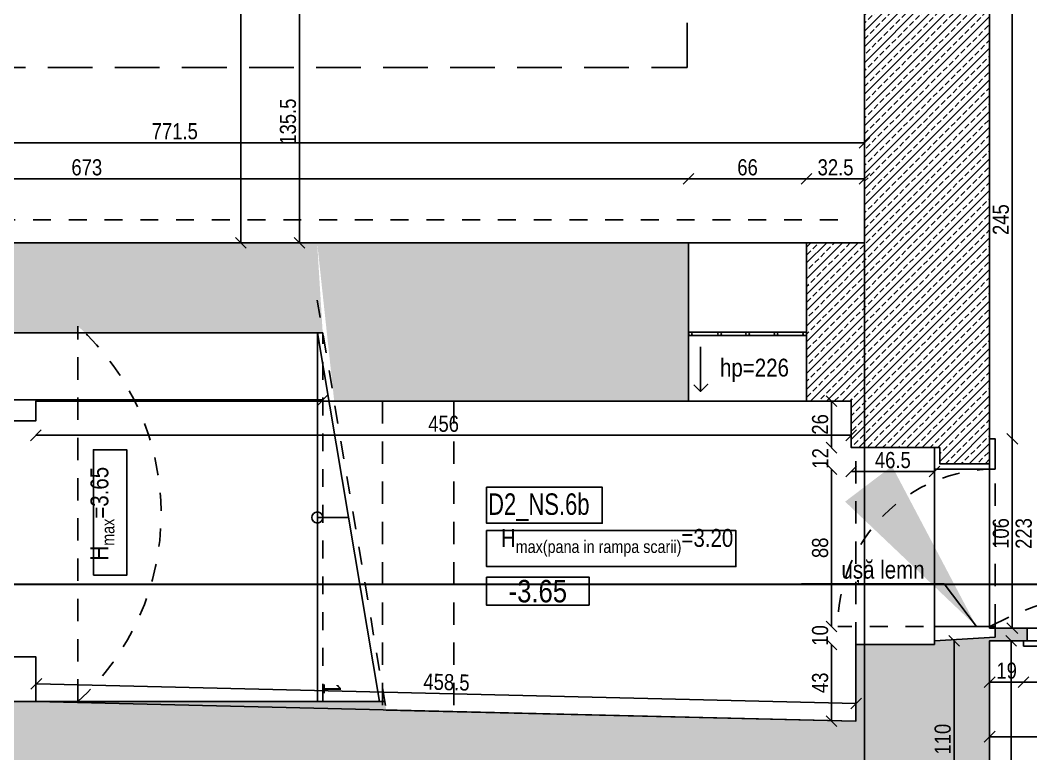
# Model space of a CAD drawing. Header units: metres. Extents: x 493 to 630, y -132 to -15.
# Drawn here: x 555.41 to 561.07, y -61.21 to -57.11 of the extents above; entities that cross this region are included whole.
import ezdxf
from ezdxf import colors
from ezdxf.entities.mleader import LeaderData, LeaderLine
from ezdxf.enums import TextEntityAlignment as Align
from ezdxf.math import Vec2, Vec3

# ---------------------------------------------------------------- set-up
doc = ezdxf.new("R2010")
doc.units = ezdxf.units.M
doc.header["$MEASUREMENT"] = 0
doc.header["$PDMODE"] = 3
doc.linetypes.add('HIDDEN', pattern=[0.375, 0.25, -0.125])
doc.linetypes.add('HIDDEN2', pattern=[0.1875, 0.125, -0.0625])
for name, color, linetype in [('a_caramida', 2, 'Continuous'), ('a_cote_50', 9, 'Continuous'), ('a_cote_nivel', 9, 'Continuous'), ('a_grinzi', 253, 'HIDDEN'), ('a_indicatii', 7, 'Continuous'), ('a_indicatii_text', 7, 'Continuous'), ('a_metal', 42, 'Continuous'), ('a_pereti_hasuri', 253, 'Continuous'), ('a_punctat', 40, 'HIDDEN2'), ('a_scari', 3, 'Continuous'), ('a_scari_punctat', 40, 'HIDDEN2'), ('a_tamplarie_usi', 6, 'Continuous'), ('a_termoizolatie', 8, 'Continuous'), ('a_text', 7, 'Continuous'), ('a_vederi', 74, 'Continuous')]:
    doc.layers.add(name, color=color, linetype=linetype)
doc.layers.add('a_suprafete', color=7, linetype='Continuous', plot=False)
doc.styles.add('ROMANS', font='ROMANS.shx', dxfattribs={"width": 0.75})
doc.styles.get("Standard").update_dxf_attribs({"font": 'ARIALN.TTF'})
doc.styles.add('Swiss Condensed Light', font='swisscl.ttf')
doc.dimstyles.new('50 cote', dxfattribs={"dimtxt": 0.09, "dimasz": 0.06, "dimexe": 0, "dimexo": 0, "dimgap": 0.018, "dimtad": 1, "dimdec": 1, "dimlfac": 100, "dimrnd": 0.5, "dimdsep": 46, "dimtxsty": 'Standard', "dimblk": 'OBLIQUE', "dimcen": 0.00045, "dimclrd": 256, "dimclrt": 4, "dimadec": 1, "dimazin": 0, "dimtfac": 1, "dimtdec": 1, "dimtix": 1, "dimtofl": 0, "dimtmove": 0, "dimatfit": 3, "dimldrblk": 'OBLIQUE', "dimfxl": 0, "dimtolj": 1, "dimtzin": 0, "dimarcsym": 0})
pattern_1 = [(45, (-4876.954644, 8292.469365), (-0.04419417382, 0.04419417382), []), (45, (-4876.91045, 8292.469365), (-0.04419417382, 0.04419417382), [0.03125, -0.015625])]

# ---------------------------------------------------------------- blocks, each defined once
blk = doc.blocks.new('_Oblique')
at = {"color": 0, "linetype": 'ByBlock', "lineweight": -2}
blk.add_line((-0.5, -0.5), (0.5, 0.5), dxfattribs=at)
blk = doc.blocks.new('*D413')
at = {"layer": 'a_cote_50', "lineweight": -2, "ltscale": 0.3}
blk.add_line((560.8351, -61.1123), (562.8851, -61.1123), dxfattribs=at)
at = {"layer": 'Defpoints', "color": 0, "ltscale": 0.3}
for p in [(560.8351, -60.5761), (562.8851, -60.5761), (562.8851, -61.1123)]:
    blk.add_point(p, dxfattribs=at)
at = {"layer": 'a_cote_50', "lineweight": -2, "ltscale": 0.3, "xscale": 0.06, "yscale": 0.06, "zscale": 0.06, "rotation": 180}
blk.add_blockref('_Oblique', (560.8351, -61.1123), dxfattribs=at)
at = {"layer": 'a_cote_50', "lineweight": -2, "ltscale": 0.3, "xscale": 0.06, "yscale": 0.06, "zscale": 0.06}
blk.add_blockref('_Oblique', (562.8851, -61.1123), dxfattribs=at)
at = {"layer": 'a_cote_50', "color": 4, "ltscale": 0.3, "insert": (561.8601, -61.0483), "char_height": 0.09, "attachment_point": 5}
blk.add_mtext('\\A1;205', dxfattribs=at)
blk = doc.blocks.new('*D414')
at = {"layer": 'a_cote_50', "lineweight": -2, "ltscale": 0.3}
blk.add_line((560.8351, -60.8074), (561.0251, -60.8074), dxfattribs=at)
at = {"layer": 'Defpoints', "color": 0, "ltscale": 0.3}
for p in [(560.8351, -60.5761), (561.0251, -60.5761), (561.0251, -60.8074)]:
    blk.add_point(p, dxfattribs=at)
at = {"layer": 'a_cote_50', "lineweight": -2, "ltscale": 0.3, "xscale": 0.06, "yscale": 0.06, "zscale": 0.06, "rotation": 180}
blk.add_blockref('_Oblique', (560.8351, -60.8074), dxfattribs=at)
at = {"layer": 'a_cote_50', "lineweight": -2, "ltscale": 0.3, "xscale": 0.06, "yscale": 0.06, "zscale": 0.06}
blk.add_blockref('_Oblique', (561.0251, -60.8074), dxfattribs=at)
at = {"layer": 'a_cote_50', "color": 4, "ltscale": 0.3, "insert": (560.9301, -60.7434), "char_height": 0.09, "attachment_point": 5}
blk.add_mtext('\\A1;19', dxfattribs=at)
blk = doc.blocks.new('*D415')
at = {"layer": 'a_cote_50', "lineweight": -2, "ltscale": 0.3}
blk.add_line((561.0251, -60.8074), (562.6751, -60.8074), dxfattribs=at)
at = {"layer": 'Defpoints', "color": 0, "ltscale": 0.3}
for p in [(561.0251, -60.5761), (562.6751, -60.6061), (562.6751, -60.8074)]:
    blk.add_point(p, dxfattribs=at)
at = {"layer": 'a_cote_50', "lineweight": -2, "ltscale": 0.3, "xscale": 0.06, "yscale": 0.06, "zscale": 0.06, "rotation": 180}
blk.add_blockref('_Oblique', (561.0251, -60.8074), dxfattribs=at)
at = {"layer": 'a_cote_50', "lineweight": -2, "ltscale": 0.3, "xscale": 0.06, "yscale": 0.06, "zscale": 0.06}
blk.add_blockref('_Oblique', (562.6751, -60.8074), dxfattribs=at)
at = {"layer": 'a_cote_50', "color": 4, "ltscale": 0.3, "char_height": 0.09, "attachment_point": 5}
for s, insert in [('\\A1;165', (561.8501, -60.7434)), ('\\A1;271', (561.8501, -60.8706))]:
    blk.add_mtext(s, dxfattribs=dict(at, insert=insert))
blk = doc.blocks.new('*D425')
at = {"layer": 'a_cote_50', "lineweight": -2, "ltscale": 0.3}
blk.add_line((560.6366, -61.6761), (560.6366, -60.5761), dxfattribs=at)
at = {"layer": 'Defpoints', "color": 0, "ltscale": 0.3}
for p in [(560.5798, -60.5761), (560.6366, -60.5761), (560.5798, -61.6761)]:
    blk.add_point(p, dxfattribs=at)
at = {"layer": 'a_cote_50', "lineweight": -2, "ltscale": 0.3, "xscale": 0.06, "yscale": 0.06, "zscale": 0.06}
for p, rotation in [((560.6366, -60.5761), 90), ((560.6366, -61.6761), 270)]:
    blk.add_blockref('_Oblique', p, dxfattribs=dict(at, rotation=rotation))
at = {"layer": 'a_cote_50', "color": 4, "ltscale": 0.3, "insert": (560.5726, -61.1261), "char_height": 0.09, "attachment_point": 5, "rotation": 90}
blk.add_mtext('\\A1;110', dxfattribs=at)
blk = doc.blocks.new('*D437')
at = {"layer": 'a_cote_50', "lineweight": -2, "ltscale": 0.3}
blk.add_line((560.9551, -63.3461), (560.9551, -60.5761), dxfattribs=at)
at = {"layer": 'Defpoints', "color": 0, "ltscale": 0.3}
for p in [(560.6838, -60.5761), (560.9551, -60.5761), (560.7751, -63.3461)]:
    blk.add_point(p, dxfattribs=at)
at = {"layer": 'a_cote_50', "lineweight": -2, "ltscale": 0.3, "xscale": 0.06, "yscale": 0.06, "zscale": 0.06}
for p, rotation in [((560.9551, -60.5761), 90), ((560.9551, -63.3461), 270)]:
    blk.add_blockref('_Oblique', p, dxfattribs=dict(at, rotation=rotation))
at = {"layer": 'a_cote_50', "color": 4, "ltscale": 0.3, "insert": (560.8919, -61.9611), "char_height": 0.09, "attachment_point": 5, "rotation": 90}
blk.add_mtext('\\A1;277', dxfattribs=at)
blk = doc.blocks.new('*D464')
at = {"layer": 'a_termoizolatie', "lineweight": -2, "ltscale": 0.3}
blk.add_line((560.9619, -56.9961), (560.9619, -59.4461), dxfattribs=at)
at = {"layer": 'Defpoints', "color": 0, "ltscale": 0.3}
for p in [(560.8351, -56.9961), (560.8351, -59.4461), (560.9619, -59.4461)]:
    blk.add_point(p, dxfattribs=at)
at = {"layer": 'a_termoizolatie', "lineweight": -2, "ltscale": 0.3, "xscale": 0.06, "yscale": 0.06, "zscale": 0.06}
for p, rotation in [((560.9619, -56.9961), 90), ((560.9619, -59.4461), 270)]:
    blk.add_blockref('_Oblique', p, dxfattribs=dict(at, rotation=rotation))
at = {"layer": 'a_termoizolatie', "color": 4, "ltscale": 0.3, "insert": (560.8979, -58.2211), "char_height": 0.09, "attachment_point": 5, "rotation": 90}
blk.add_mtext('\\A1;245', dxfattribs=at)
blk = doc.blocks.new('*D465')
at = {"layer": 'a_termoizolatie', "lineweight": -2, "ltscale": 0.3}
blk.add_line((560.9619, -59.4461), (560.9619, -60.5061), dxfattribs=at)
at = {"layer": 'Defpoints', "color": 0, "ltscale": 0.3}
for p in [(560.8351, -59.4461), (560.8651, -60.5061), (560.9619, -60.5061)]:
    blk.add_point(p, dxfattribs=at)
at = {"layer": 'a_termoizolatie', "lineweight": -2, "ltscale": 0.3, "xscale": 0.06, "yscale": 0.06, "zscale": 0.06}
for p, rotation in [((560.9619, -59.4461), 90), ((560.9619, -60.5061), 270)]:
    blk.add_blockref('_Oblique', p, dxfattribs=dict(at, rotation=rotation))
at = {"layer": 'a_termoizolatie', "color": 4, "ltscale": 0.3, "char_height": 0.09, "width": 0.156057, "attachment_point": 5, "rotation": 90}
for s, insert in [('\\A1;106', (560.8979, -59.9761)), ('\\A1;223', (561.0259, -59.9761))]:
    blk.add_mtext(s, dxfattribs=dict(at, insert=insert))
blk = doc.blocks.new('COTE_NIVEL_DRAFT')
at = {"layer": 'a_cote_nivel'}
blk.add_lwpolyline([(-27.5, -2.5), (27.5, -2.5), (27.5, -17.5), (-27.5, -17.5)], close=True, dxfattribs=at)
blk = doc.blocks.new('cota nivel')
at = {"layer": 'a_cote_nivel', "xscale": 1.272727272727934, "yscale": 1.272727272727934, "zscale": 1.272727272727934}
blk.add_blockref('COTE_NIVEL_DRAFT', (0, 12.73), dxfattribs=at)
at = {"layer": 'a_cote_nivel', "style": 'ROMANS', "width": 0.6}
blk.add_attdef('COTA', text='', height=15.27, dxfattribs=at).set_placement((0, 0), align=Align.MIDDLE_CENTER)
blk = doc.blocks.new('*D468')
at = {"layer": 'a_cote_50', "lineweight": -2, "ltscale": 0.3}
blk.add_line((559.9511, -61.0261), (559.9511, -60.5961), dxfattribs=at)
at = {"layer": 'Defpoints', "color": 0, "ltscale": 0.3}
for p in [(559.9511, -60.5961), (560.0861, -60.5961), (560.0861, -61.0261)]:
    blk.add_point(p, dxfattribs=at)
at = {"layer": 'a_cote_50', "lineweight": -2, "ltscale": 0.3, "xscale": 0.06, "yscale": 0.06, "zscale": 0.06}
for p, rotation in [((559.9511, -60.5961), 90), ((559.9511, -61.0261), 270)]:
    blk.add_blockref('_Oblique', p, dxfattribs=dict(at, rotation=rotation))
at = {"layer": 'a_cote_50', "color": 4, "ltscale": 0.3, "insert": (559.8872, -60.8111), "char_height": 0.09, "attachment_point": 5, "rotation": 90}
blk.add_mtext('\\A1;43', dxfattribs=at)
blk = doc.blocks.new('*D469')
at = {"layer": 'Defpoints', "color": 0, "ltscale": 0.3}
for p in [(559.9511, -60.4961), (560.5261, -60.4961), (560.0861, -60.5961)]:
    blk.add_point(p, dxfattribs=at)
at = {"layer": 'a_cote_50', "color": 4, "ltscale": 0.3, "insert": (559.8872, -60.5461), "char_height": 0.09, "attachment_point": 5, "rotation": 90}
blk.add_mtext('\\A1;10', dxfattribs=at)
blk = doc.blocks.new('*D470')
at = {"layer": 'a_cote_50', "lineweight": -2, "ltscale": 0.3}
blk.add_line((559.9511, -60.4961), (559.9511, -59.6161), dxfattribs=at)
at = {"layer": 'Defpoints', "color": 0, "ltscale": 0.3}
for p in [(559.9511, -59.6161), (560.5261, -59.6161), (560.5261, -60.4961)]:
    blk.add_point(p, dxfattribs=at)
at = {"layer": 'a_cote_50', "lineweight": -2, "ltscale": 0.3, "xscale": 0.06, "yscale": 0.06, "zscale": 0.06}
for p, rotation in [((559.9511, -59.6161), 90), ((559.9511, -60.4961), 270)]:
    blk.add_blockref('_Oblique', p, dxfattribs=dict(at, rotation=rotation))
at = {"layer": 'a_cote_50', "color": 4, "ltscale": 0.3, "insert": (559.8872, -60.0561), "char_height": 0.09, "attachment_point": 5, "rotation": 90}
blk.add_mtext('\\A1;88', dxfattribs=at)
blk = doc.blocks.new('*D471')
at = {"layer": 'Defpoints', "color": 0, "ltscale": 0.3}
for p in [(559.9511, -59.4961), (560.5261, -59.4961), (560.5261, -59.6161)]:
    blk.add_point(p, dxfattribs=at)
at = {"layer": 'a_cote_50', "color": 4, "ltscale": 0.3, "insert": (559.888, -59.5561), "char_height": 0.09, "attachment_point": 5, "rotation": 90}
blk.add_mtext('\\A1;12', dxfattribs=at)
blk = doc.blocks.new('*D472')
at = {"layer": 'a_cote_50', "lineweight": -2, "ltscale": 0.3}
blk.add_line((559.9511, -59.4961), (559.9511, -59.2361), dxfattribs=at)
at = {"layer": 'Defpoints', "color": 0, "ltscale": 0.3}
for p in [(559.9511, -59.2361), (560.0611, -59.2361), (560.5261, -59.4961)]:
    blk.add_point(p, dxfattribs=at)
at = {"layer": 'a_cote_50', "lineweight": -2, "ltscale": 0.3, "xscale": 0.06, "yscale": 0.06, "zscale": 0.06}
for p, rotation in [((559.9511, -59.2361), 90), ((559.9511, -59.4961), 270)]:
    blk.add_blockref('_Oblique', p, dxfattribs=dict(at, rotation=rotation))
at = {"layer": 'a_cote_50', "color": 4, "ltscale": 0.3, "insert": (559.8872, -59.3661), "char_height": 0.09, "attachment_point": 5, "rotation": 90}
blk.add_mtext('\\A1;26', dxfattribs=at)
blk = doc.blocks.new('*D473')
at = {"layer": 'a_cote_50', "lineweight": -2, "ltscale": 0.3}
blk.add_line((560.0611, -59.4271), (555.5011, -59.4271), dxfattribs=at)
at = {"layer": 'Defpoints', "color": 0, "ltscale": 0.3}
for p in [(555.5011, -59.2361), (560.0611, -59.2361), (555.5011, -59.4271)]:
    blk.add_point(p, dxfattribs=at)
at = {"layer": 'a_cote_50', "lineweight": -2, "ltscale": 0.3, "xscale": 0.06, "yscale": 0.06, "zscale": 0.06, "rotation": 180}
blk.add_blockref('_Oblique', (555.5011, -59.4271), dxfattribs=at)
at = {"layer": 'a_cote_50', "lineweight": -2, "ltscale": 0.3, "xscale": 0.06, "yscale": 0.06, "zscale": 0.06}
blk.add_blockref('_Oblique', (560.0611, -59.4271), dxfattribs=at)
at = {"layer": 'a_cote_50', "color": 4, "ltscale": 0.3, "insert": (557.7811, -59.3632), "char_height": 0.09, "attachment_point": 5}
blk.add_mtext('\\A1;456', dxfattribs=at)
blk = doc.blocks.new('*D474')
at = {"layer": 'a_cote_50', "lineweight": -2, "ltscale": 0.3}
blk.add_line((560.0611, -59.63), (560.5261, -59.63), dxfattribs=at)
at = {"layer": 'Defpoints', "color": 0, "ltscale": 0.3}
for p in [(560.0611, -59.63), (560.5261, -59.63), (560.5261, -59.63)]:
    blk.add_point(p, dxfattribs=at)
at = {"layer": 'a_cote_50', "lineweight": -2, "ltscale": 0.3, "xscale": 0.06, "yscale": 0.06, "zscale": 0.06, "rotation": 180}
blk.add_blockref('_Oblique', (560.0611, -59.63), dxfattribs=at)
at = {"layer": 'a_cote_50', "lineweight": -2, "ltscale": 0.3, "xscale": 0.06, "yscale": 0.06, "zscale": 0.06}
blk.add_blockref('_Oblique', (560.5261, -59.63), dxfattribs=at)
at = {"layer": 'a_cote_50', "color": 4, "ltscale": 0.3, "insert": (560.2936, -59.5661), "char_height": 0.09, "attachment_point": 5}
blk.add_mtext('\\A1;46.5', dxfattribs=at)
blk = doc.blocks.new('*D475')
at = {"layer": 'a_cote_50', "lineweight": -2, "ltscale": 0.3}
blk.add_line((555.5035, -60.8166), (560.0885, -60.9266), dxfattribs=at)
at = {"layer": 'Defpoints', "color": 0, "ltscale": 0.3}
for p in [(555.5011, -60.9161), (560.0885, -60.9266), (560.0861, -61.0261)]:
    blk.add_point(p, dxfattribs=at)
at = {"layer": 'a_cote_50', "lineweight": -2, "ltscale": 0.3, "xscale": 0.06, "yscale": 0.06, "zscale": 0.06}
for p, rotation in [((555.5035, -60.8166), 178.6256647859142), ((560.0885, -60.9266), 358.6256647859142)]:
    blk.add_blockref('_Oblique', p, dxfattribs=dict(at, rotation=rotation))
at = {"layer": 'a_cote_50', "color": 4, "ltscale": 0.3, "insert": (557.7975, -60.8076), "char_height": 0.09, "attachment_point": 5, "rotation": 358.6257}
blk.add_mtext('\\A1;458.5', dxfattribs=at)
blk = doc.blocks.new('*D788')
at = {"layer": 'a_cote_50', "lineweight": -2, "ltscale": 0.3}
blk.add_line((557.1051, -59.2296), (552.9251, -59.2296), dxfattribs=at)
at = {"layer": 'Defpoints', "color": 0, "ltscale": 0.3}
for p in [(552.9251, -58.855), (557.1051, -58.855), (552.9251, -59.2296)]:
    blk.add_point(p, dxfattribs=at)
at = {"layer": 'a_cote_50', "lineweight": -2, "ltscale": 0.3, "xscale": 0.06, "yscale": 0.06, "zscale": 0.06, "rotation": 180}
blk.add_blockref('_Oblique', (552.9251, -59.2296), dxfattribs=at)
at = {"layer": 'a_cote_50', "lineweight": -2, "ltscale": 0.3, "xscale": 0.06, "yscale": 0.06, "zscale": 0.06}
blk.add_blockref('_Oblique', (557.1051, -59.2296), dxfattribs=at)
at = {"layer": 'a_cote_50', "color": 4, "ltscale": 0.3, "insert": (555.0151, -59.1657), "char_height": 0.09, "attachment_point": 5}
blk.add_mtext('\\A1;418', dxfattribs=at)
blk = doc.blocks.new('*D1203')
at = {"layer": 'a_cote_50', "lineweight": -2, "ltscale": 0.3}
blk.add_line((2.084, -32.2729), (2.744, -32.2729), dxfattribs=at)
at = {"layer": 'Defpoints', "color": 0, "ltscale": 0.3}
for p in [(2.744, -32.2729), (2.084, -32.6304), (2.744, -32.6304)]:
    blk.add_point(p, dxfattribs=at)
at = {"layer": 'a_cote_50', "lineweight": -2, "ltscale": 0.3, "xscale": 0.06, "yscale": 0.06, "zscale": 0.06, "rotation": 180}
blk.add_blockref('_Oblique', (2.084, -32.2729), dxfattribs=at)
at = {"layer": 'a_cote_50', "lineweight": -2, "ltscale": 0.3, "xscale": 0.06, "yscale": 0.06, "zscale": 0.06}
blk.add_blockref('_Oblique', (2.744, -32.2729), dxfattribs=at)
at = {"layer": 'a_cote_50', "color": 4, "ltscale": 0.3, "insert": (2.414, -32.209), "char_height": 0.09, "attachment_point": 5}
blk.add_mtext('\\A1;66', dxfattribs=at)
blk = doc.blocks.new('*D1204')
at = {"layer": 'a_cote_50', "lineweight": -2, "ltscale": 0.3}
blk.add_line((2.744, -32.2729), (3.068, -32.2729), dxfattribs=at)
at = {"layer": 'Defpoints', "color": 0, "ltscale": 0.3}
for p in [(3.068, -32.2729), (2.744, -32.6304), (3.068, -32.6304)]:
    blk.add_point(p, dxfattribs=at)
at = {"layer": 'a_cote_50', "lineweight": -2, "ltscale": 0.3, "xscale": 0.06, "yscale": 0.06, "zscale": 0.06, "rotation": 180}
blk.add_blockref('_Oblique', (2.744, -32.2729), dxfattribs=at)
at = {"layer": 'a_cote_50', "lineweight": -2, "ltscale": 0.3, "xscale": 0.06, "yscale": 0.06, "zscale": 0.06}
blk.add_blockref('_Oblique', (3.068, -32.2729), dxfattribs=at)
at = {"layer": 'a_cote_50', "color": 4, "ltscale": 0.3, "insert": (2.906, -32.209), "char_height": 0.09, "attachment_point": 5}
blk.add_mtext('\\A1;32.5', dxfattribs=at)
blk = doc.blocks.new('*D1205')
at = {"layer": 'a_cote_50', "lineweight": -2, "ltscale": 0.3}
blk.add_line((-4.647, -32.0712), (3.068, -32.0712), dxfattribs=at)
at = {"layer": 'Defpoints', "color": 0, "ltscale": 0.3}
for p in [(3.068, -32.0712), (-4.647, -32.6304), (3.068, -32.6304)]:
    blk.add_point(p, dxfattribs=at)
at = {"layer": 'a_cote_50', "lineweight": -2, "ltscale": 0.3, "xscale": 0.06, "yscale": 0.06, "zscale": 0.06, "rotation": 180}
blk.add_blockref('_Oblique', (-4.647, -32.0712), dxfattribs=at)
at = {"layer": 'a_cote_50', "lineweight": -2, "ltscale": 0.3, "xscale": 0.06, "yscale": 0.06, "zscale": 0.06}
blk.add_blockref('_Oblique', (3.068, -32.0712), dxfattribs=at)
at = {"layer": 'a_cote_50', "color": 4, "ltscale": 0.3, "insert": (-0.7895, -32.0072), "char_height": 0.09, "attachment_point": 5}
blk.add_mtext('\\A1;771.5', dxfattribs=at)
blk = doc.blocks.new('*D1214')
at = {"layer": 'a_cote_50', "lineweight": -2, "ltscale": 0.3}
blk.add_line((-0.092, -32.6304), (-0.092, -31.2759), dxfattribs=at)
at = {"layer": 'Defpoints', "color": 0, "ltscale": 0.3}
for p in [(-0.092, -31.2759), (7.9063, -31.2759), (0.1988, -32.6304)]:
    blk.add_point(p, dxfattribs=at)
at = {"layer": 'a_cote_50', "lineweight": -2, "ltscale": 0.3, "xscale": 0.06, "yscale": 0.06, "zscale": 0.06}
for p, rotation in [((-0.092, -31.2759), 90), ((-0.092, -32.6304), 270)]:
    blk.add_blockref('_Oblique', p, dxfattribs=dict(at, rotation=rotation))
at = {"layer": 'a_cote_50', "color": 4, "ltscale": 0.3, "insert": (-0.156, -31.9531), "char_height": 0.09, "attachment_point": 5, "rotation": 90}
blk.add_mtext('\\A1;135.5', dxfattribs=at)
blk = doc.blocks.new('*D1229')
at = {"layer": 'a_cote_50', "lineweight": -2, "ltscale": 0.3}
blk.add_line((-0.4204, -32.6304), (-0.4204, -25.5964), dxfattribs=at)
at = {"layer": 'Defpoints', "color": 0, "ltscale": 0.3}
for p in [(-0.4204, -25.5964), (7.9063, -25.5964), (0.1988, -32.6304)]:
    blk.add_point(p, dxfattribs=at)
at = {"layer": 'a_cote_50', "lineweight": -2, "ltscale": 0.3, "xscale": 0.06, "yscale": 0.06, "zscale": 0.06}
for p, rotation in [((-0.4204, -25.5964), 90), ((-0.4204, -32.6304), 270)]:
    blk.add_blockref('_Oblique', p, dxfattribs=dict(at, rotation=rotation))
at = {"layer": 'a_cote_50', "color": 4, "ltscale": 0.3, "insert": (-0.4843, -29.1134), "char_height": 0.09, "attachment_point": 5, "rotation": 90}
blk.add_mtext('\\A1;703.5', dxfattribs=at)
blk = doc.blocks.new('*D1231')
at = {"layer": 'a_cote_50', "lineweight": -2, "ltscale": 0.3}
blk.add_line((-4.647, -32.2729), (2.084, -32.2729), dxfattribs=at)
at = {"layer": 'Defpoints', "color": 0, "ltscale": 0.3}
for p in [(2.084, -32.2729), (-4.647, -32.6304), (2.084, -32.6304)]:
    blk.add_point(p, dxfattribs=at)
at = {"layer": 'a_cote_50', "lineweight": -2, "ltscale": 0.3, "xscale": 0.06, "yscale": 0.06, "zscale": 0.06, "rotation": 180}
blk.add_blockref('_Oblique', (-4.647, -32.2729), dxfattribs=at)
at = {"layer": 'a_cote_50', "lineweight": -2, "ltscale": 0.3, "xscale": 0.06, "yscale": 0.06, "zscale": 0.06}
blk.add_blockref('_Oblique', (2.084, -32.2729), dxfattribs=at)
at = {"layer": 'a_cote_50', "color": 4, "ltscale": 0.3, "insert": (-1.2815, -32.209), "char_height": 0.09, "attachment_point": 5}
blk.add_mtext('\\A1;673', dxfattribs=at)
blk = doc.blocks.new('COTE EXY')
at = {"layer": 'a_cote_50', "ltscale": 0.3}
for base, p1, p2, picture, middle in [((-0.4204, -25.5964), (0.1988, -32.6304), (7.9063, -25.5964), '*D1229', (-0.4843, -29.1134)), ((-0.092, -31.2759), (0.19875, -32.63036), (7.90627, -31.2759), '*D1214', (-0.15595, -31.95313))]:
    dim = blk.add_linear_dim(base=base, p1=p1, p2=p2, angle=90, dimstyle='50 cote', override={"dimtmove": 1}, dxfattribs=at)
    dim.commit()
    dim.dimension.update_dxf_attribs({"geometry": picture, "text_midpoint": middle})
for base, p1, p2, picture, middle in [((3.068, -32.0712), (-4.647, -32.6304), (3.068, -32.6304), '*D1205', (-0.7895, -32.0072)), ((2.084, -32.2729), (-4.647, -32.6304), (2.084, -32.6304), '*D1231', (-1.2815, -32.209)), ((2.744, -32.2729), (2.084, -32.6304), (2.744, -32.6304), '*D1203', (2.414, -32.209))]:
    dim = blk.add_linear_dim(base=base, p1=p1, p2=p2, dimstyle='50 cote', dxfattribs=at)
    dim.commit()
    dim.dimension.update_dxf_attribs({"geometry": picture, "text_midpoint": middle})
dim = blk.add_linear_dim(base=(3.068, -32.2729), p1=(2.744, -32.6304), p2=(3.068, -32.6304), dimstyle='50 cote', override={"dimtmove": 1}, dxfattribs=at)
dim.commit()
dim.dimension.update_dxf_attribs({"geometry": '*D1204', "text_midpoint": (2.906, -32.209)})

msp = doc.modelspace()

# ---------------------------------------------------------------- hatches: boundary and pattern name
at = {"layer": 'a_pereti_hasuri', "ltscale": 0.3}
h = msp.add_hatch(dxfattribs=at)
h.set_pattern_fill('ANSI33', color=256, scale=0.25, style=0)
h.set_pattern_definition(pattern_1)
h.paths.add_polyline_path([(560.8351, -59.5861), (560.5561, -59.5861), (560.5561, -59.4961), (560.0611, -59.4961), (560.0611, -59.2361), (559.8111, -59.2361), (559.8111, -58.3506), (560.1351, -58.3506), (560.1351, -56.9961), (560.8351, -56.9961)])
h = msp.add_hatch(dxfattribs=at)
h.set_pattern_fill('ANSI33', color=256, scale=0.25, style=0)
h.set_pattern_definition(pattern_1)
edge = h.paths.add_edge_path()
edge.add_line((552.9251, -58.855), (552.964, -58.855))
edge.add_line((552.964, -58.855), (552.9251, -58.8161))
edge.add_arc((553.9751, -57.546), 1.648, 230.4197, 232.5925)
edge.add_line((552.974, -58.855), (554.9762, -58.855))
edge.add_arc((553.9751, -57.546), 1.648, 307.4075, 309.5803)
edge.add_line((555.0251, -58.8161), (555.0251, -58.855))
edge.add_line((555.0251, -58.855), (555.7351, -58.855))
edge.add_line((555.7351, -58.855), (555.7351, -58.8161))
edge.add_arc((554.7853, -59.8661), 1.4159, 45.5722, 47.8682, ccw=False)
edge.add_line((555.7764, -58.855), (557.1051, -58.855))
edge.add_line((557.1051, -58.855), (557.074, -58.3506))
edge.add_line((557.074, -58.3506), (552.4351, -58.3506))
edge.add_line((552.4351, -58.3506), (552.4351, -59.4178))
edge.add_line((552.4351, -59.4178), (552.9251, -59.345))
edge.add_line((552.9251, -59.345), (552.9251, -58.855))
h.paths.add_polyline_path([(559.1511, -58.3506), (557.074, -58.3506), (557.1694, -59.2361), (559.1511, -59.2361)])
h = msp.add_hatch(dxfattribs=at)
h.set_pattern_fill('ANSI33', color=256, scale=0.25, style=0)
h.set_pattern_definition(pattern_1)
h.paths.add_polyline_path([(560.8351, -60.5761), (561.0451, -60.5761), (561.0451, -60.5061), (560.8651, -60.5061), (560.8651, -60.5555), (560.5261, -60.5761), (560.5261, -60.5961), (560.0861, -60.5961), (560.0861, -61.0261), (557.4606, -60.9631), (555.5011, -60.9161), (555.5011, -60.916), (555.0951, -60.9161), (555.0951, -61.4161), (560.1051, -61.4161), (560.1051, -61.6761), (560.8351, -61.6761)])
h.paths.add_polyline_path([(557.4525, -60.9152), (557.4387, -60.9152), (557.4387, -60.9626), (557.4606, -60.9631)], flags=17)
h.paths.add_polyline_path([(557.4387, -60.9152), (555.5011, -60.916), (555.5011, -60.9161), (557.4387, -60.9626)], flags=17)

# ---------------------------------------------------------------- linework, layer by layer
at = {"layer": 'a_caramida', "ltscale": 0.3}
msp.add_lwpolyline([(560.8351, -59.5861), (560.5561, -59.5861), (560.5561, -59.4961), (560.5561, -59.4961), (560.5561, -59.4961), (560.0611, -59.4961), (560.0611, -59.2361), (559.8111, -59.2361), (559.8111, -58.3506), (560.1351, -58.3506), (560.1351, -56.9961), (560.8351, -56.9961)], close=True, dxfattribs=at)
for points in [[(559.1511, -58.3506), (552.4201, -58.3506), (552.4201, -59.42), (552.9251, -59.345), (552.9251, -58.855), (557.1051, -58.855)], [(559.1511, -58.3506), (559.1511, -59.2361), (557.1694, -59.2361)], [(557.4525, -60.9152), (555.0951, -60.9161), (555.0951, -61.4161), (560.1051, -61.4161), (560.1051, -61.6761), (560.8351, -61.6761), (560.8351, -60.5761), (561.0451, -60.5761), (561.0451, -60.5061), (560.8651, -60.5061), (560.8651, -60.5555), (560.5261, -60.5761), (560.5261, -60.5961), (560.0861, -60.5961), (560.0861, -61.0261), (557.4606, -60.9631)]]:
    msp.add_lwpolyline(points, dxfattribs=at)
at = {"layer": 'a_cote_50', "ltscale": 0.3}
for points in [[(568.7453, -89.1211), (570.9453, -89.1211), (570.9453, -40.2745), (567.4818, -40.5631), (568.5645, -28.8028), (539.9527, -21.8688), (539.835, -22.3547), (536.1514, -21.462), (536.2469, -30.2915), (538.1811, -30.7603), (536.881, -36.125), (548.6367, -38.9739), (557.2625, -41.0914), (557.2618, -51.3164), (560.1356, -51.3166), (560.1356, -58.222), (560.1356, -71.7996), (557.2551, -71.7996), (557.3251, -78.5696), (553.7851, -78.5696), (553.7851, -89.1211), (570.9453, -89.1211)], [(504.215, -79.3896), (553.7851, -79.3896), (553.7851, -72.7776), (553.5851, -72.7776), (553.5851, -64.0296), (552.4276, -64.0296), (552.4276, -58.3506), (560.1351, -58.3506), (560.1351, -51.3166), (557.296, -51.3164), (557.2625, -41.0914)]]:
    msp.add_lwpolyline(points, dxfattribs=at)
at = {"layer": 'a_grinzi', "ltscale": 0.5}
for p, q in [((555.7351, -60.9161), (555.7351, -58.8161)), ((557.4387, -59.2361), (557.4387, -60.9626)), ((557.8387, -59.2361), (557.8387, -60.9722)), ((560.0861, -60.5961), (560.0861, -59.4961)), ((560.5261, -60.4961), (560.5261, -59.6161)), ((560.8651, -60.4961), (560.8651, -59.6161))]:
    msp.add_line(p, q, dxfattribs=at)
at = {"layer": 'a_grinzi', "ltscale": 0.3}
msp.add_arc((554.7853, -59.8661), 1.4159, 312.1318, 47.8682, dxfattribs=at)
at = {"layer": 'a_grinzi', "ltscale": 0.5}
msp.add_arc((561.8557, -62.4517), 2.2059, 61.8858, 117.5579, dxfattribs=at)
at = {"layer": 'a_metal', "ltscale": 0.3}
for centre in [(559.1611, -58.8596), (559.3246, -58.8596), (559.4811, -58.8596), (559.6405, -58.8596), (559.8011, -58.8596)]:
    msp.add_circle(centre, 0.01, dxfattribs=at)
at = {"layer": 'a_punctat', "ltscale": 0.5}
msp.add_lwpolyline([(560.8651, -60.4961), (559.9851, -60.4961, -0.414214), (560.8651, -59.6161)], format="xyb", dxfattribs=at)
at = {"layer": 'a_punctat', "color": 30, "ltscale": 0.9, "const_width": 0.01}
msp.add_lwpolyline([(551.4735, -60.2606), (574.1928, -60.2606), (574.1928, -60.2606)], dxfattribs=at)
at = {"layer": 'a_scari', "ltscale": 0.3}
for p, q in [((557.0751, -60.9161), (557.0751, -58.855)), ((557.0751, -59.8867), (557.2491, -59.8867))]:
    msp.add_line(p, q, dxfattribs=at)
msp.add_lwpolyline([(557.0751, -58.855), (557.4227, -60.9161)], dxfattribs=at)
msp.add_circle((557.0751, -59.8867), 0.031, dxfattribs=at)
at = {"layer": 'a_scari_punctat', "ltscale": 0.5}
msp.add_line((557.1051, -60.9161), (557.1051, -58.855), dxfattribs=at)
at = {"layer": 'a_scari_punctat', "ltscale": 2}
msp.add_lwpolyline([(524.9835, -78.4648), (556.3323, -78.4648), (556.336, -70.6526), (559.1467, -70.6526), (559.1467, -65.0296), (551.443, -65.0296), (551.443, -57.3703), (559.143, -57.3703), (559.1431, -52.0265), (556.4463, -52.0265), (556.4099, -41.0734)], dxfattribs=at)
at = {"layer": 'a_scari_punctat', "ltscale": 0.3}
msp.add_lwpolyline([(552.4201, -59.345), (552.2851, -59.345), (552.2851, -58.222), (560.01, -58.222)], dxfattribs=at)
at = {"layer": 'a_scari_punctat', "ltscale": 0.5}
msp.add_lwpolyline([(557.074, -58.6706), (557.4606, -60.9631)], dxfattribs=at)
at = {"layer": 'a_suprafete', "ltscale": 0.3}
for points in [[(560.8351, -60.5061), (560.8351, -48.1261), (562.8951, -48.1261), (562.8951, -60.5061)], [(555.0411, -63.8579), (553.1611, -63.8579), (553.1611, -61.3911), (553.3481, -61.3911), (553.3481, -60.9011), (553.1611, -60.9011), (553.1611, -59.2361), (555.0411, -59.2361), (555.0411, -59.3461), (555.5011, -59.3461), (555.5011, -59.2361), (560.0611, -59.2361), (560.0611, -59.4961), (560.5261, -59.4961), (560.5261, -60.5961), (560.0861, -60.5961), (560.0861, -61.0261), (555.5011, -60.9161), (555.5011, -60.6661), (555.0411, -60.6661), (555.0411, -60.9011), (554.7861, -60.9011), (554.7861, -61.3911), (555.0411, -61.3911)], [(562.8851, -63.3461), (562.8851, -60.5761), (560.8351, -60.5761), (560.8351, -61.6761), (560.1051, -61.6761), (560.1051, -63.0761), (560.7751, -63.0761), (560.7751, -63.3461)]]:
    msp.add_lwpolyline(points, close=True, dxfattribs=at)
at = {"layer": 'a_tamplarie_usi', "ltscale": 0.3}
for points in [[(560.5261, -59.6161), (560.8651, -59.6161), (560.8651, -59.4461), (560.8351, -59.4461), (560.8351, -59.5861), (560.5561, -59.5861), (560.5561, -59.5861), (560.5561, -59.4961), (560.5261, -59.4961)], [(561.0451, -60.5061), (561.1051, -60.5061), (561.1051, -60.6061), (561.0251, -60.6061), (561.0251, -60.5761), (561.0451, -60.5761), (561.0451, -60.5361), (561.0451, -60.5761), (561.0451, -60.5761)]]:
    msp.add_lwpolyline(points, close=True, dxfattribs=at)
msp.add_lwpolyline([(560.5261, -60.5761), (560.8651, -60.5555), (560.8651, -60.4961), (560.5261, -60.4961)], dxfattribs=at)
at = {"layer": 'a_termoizolatie', "ltscale": 0.3}
msp.add_lwpolyline([(559.2184, -58.9326), (559.2184, -59.1814), (559.2586, -59.1412), (559.2184, -59.1814), (559.1813, -59.1444)], dxfattribs=at)
at = {"layer": 'a_text'}
for points in [[(555.8228, -60.2098), (555.8228, -59.5077), (556.0095, -59.5077), (556.0095, -60.2098)], [(558.0211, -59.718), (558.6684, -59.718), (558.6684, -59.9193), (558.0211, -59.9193)], [(558.0211, -59.9601), (559.4162, -59.9601), (559.4162, -60.1614), (558.0211, -60.1614)]]:
    msp.add_lwpolyline(points, close=True, dxfattribs=at)
at = {"layer": 'a_vederi', "ltscale": 0.3}
for p, q in [((559.1511, -58.8496), (559.8111, -58.8496)), ((559.1511, -58.8696), (559.8111, -58.8696))]:
    msp.add_line(p, q, dxfattribs=at)
msp.add_lwpolyline([(559.1511, -59.2361), (559.8111, -59.2361), (559.8111, -58.3506), (559.1511, -58.3506)], close=True, dxfattribs=at)

# ---------------------------------------------------------------- block references
at = {"layer": 'a_cote_50'}
msp.add_blockref('COTE EXY', (557.0671, -25.7202), dxfattribs=at)
at = {"layer": 'a_indicatii'}
ref = msp.add_blockref('cota nivel', (558.3081, -60.2985), dxfattribs=dict(at, xscale=0.008200420351329285, yscale=0.008200420351329285, zscale=0.008200420351329285))
ref.add_attrib('COTA', '-3.65', dxfattribs={"layer": 'a_cote_nivel', "height": 0.12524}).set_placement((558.3081, -60.2985), align=Align.MIDDLE_CENTER)

# ---------------------------------------------------------------- texts
at = {"layer": 'a_indicatii_text', "linetype": 'Continuous', "style": 'Swiss Condensed Light'}
msp.add_text('D2_NS.6b', height=0.12, dxfattribs=at).set_placement((558.03, -59.8719))
at = {"layer": 'a_text', "char_height": 0.1, "width": 1.87247, "attachment_point": 7}
for s, insert in [('hp=226', (559.3271, -59.1289)), ('\\A1;H{\\H0.7x;\\S^ max(pana in rampa scarii);}=3.20', (558.1018, -60.0849))]:
    msp.add_mtext(s, dxfattribs=dict(at, insert=insert))
at = {"layer": 'a_text', "char_height": 0.1, "width": 1.87247}
for s, insert, attachment_point, rotation in [('\\A1;\\pt0;H{\\H0.7x;\\S^ max;}=3.65', (555.9402, -60.1276), 7, 90), ('\\A1;1', (557.107, -60.8753), 9, 270)]:
    msp.add_mtext(s, dxfattribs=dict(at, insert=insert, attachment_point=attachment_point, rotation=rotation))

# ---------------------------------------------------------------- dimensions: what is measured, and where the dimension line sits
at = {"layer": 'a_cote_50', "ltscale": 0.3}
for base, p1, p2, angle, picture, middle in [((552.9251, -59.2296), (557.1051, -58.855), (552.9251, -58.855), 180, '*D788', (555.0151, -59.1657)), ((560.9551, -60.5761), (560.7751, -63.3461), (560.6838, -60.5761), 90, '*D437', (560.8919, -61.9611))]:
    dim = msp.add_linear_dim(base=base, p1=p1, p2=p2, angle=angle, dimstyle='50 cote', dxfattribs=at)
    dim.commit()
    dim.dimension.update_dxf_attribs({"geometry": picture, "text_midpoint": middle})
for base, p1, p2, picture, middle in [((559.9511, -59.2361), (560.5261, -59.4961), (560.0611, -59.2361), '*D472', (559.8872, -59.3661)), ((559.9511, -59.4961), (560.5261, -59.6161), (560.5261, -59.4961), '*D471', (559.888, -59.5561)), ((559.9511, -59.6161), (560.5261, -60.4961), (560.5261, -59.6161), '*D470', (559.8872, -60.0561)), ((559.9511, -60.4961), (560.0861, -60.5961), (560.5261, -60.4961), '*D469', (559.8872, -60.5461)), ((559.9511, -60.5961), (560.0861, -61.0261), (560.0861, -60.5961), '*D468', (559.8872, -60.8111)), ((560.6366, -60.5761), (560.5798, -61.6761), (560.5798, -60.5761), '*D425', (560.5726, -61.1261))]:
    dim = msp.add_linear_dim(base=base, p1=p1, p2=p2, angle=90, dimstyle='50 cote', override={"dimtmove": 1}, dxfattribs=at)
    dim.commit()
    dim.dimension.update_dxf_attribs({"geometry": picture, "text_midpoint": middle})
for base, p1, p2, picture, middle in [((555.5011, -59.4271), (560.0611, -59.2361), (555.5011, -59.2361), '*D473', (557.7811, -59.3632)), ((560.5261, -59.63), (560.0611, -59.63), (560.5261, -59.63), '*D474', (560.2936, -59.5661)), ((562.8851, -61.1123), (560.8351, -60.5761), (562.8851, -60.5761), '*D413', (561.8601, -61.0483)), ((561.0251, -60.8074), (560.8351, -60.5761), (561.0251, -60.5761), '*D414', (560.9301, -60.7434))]:
    dim = msp.add_linear_dim(base=base, p1=p1, p2=p2, dimstyle='50 cote', dxfattribs=at)
    dim.commit()
    dim.dimension.update_dxf_attribs({"geometry": picture, "text_midpoint": middle})
dim = msp.add_linear_dim(base=(562.6751, -60.8074), p1=(561.0251, -60.5761), p2=(562.6751, -60.6061), text='<>\\X271', dimstyle='50 cote', override={"dimtmove": 1}, dxfattribs=at)
dim.commit()
dim.dimension.update_dxf_attribs({"geometry": '*D415', "text_midpoint": (561.8501, -60.8074)})
dim = msp.add_aligned_dim(p1=(555.5011, -60.9161), p2=(560.0861, -61.0261), distance=0.0996, dimstyle='50 cote', dxfattribs=at)
dim.commit()
dim.dimension.update_dxf_attribs({"geometry": '*D475', "text_midpoint": (557.7975, -60.8076)})
at = {"layer": 'a_termoizolatie', "ltscale": 0.3}
dim = msp.add_linear_dim(base=(560.9619, -59.4461), p1=(560.8351, -56.9961), p2=(560.8351, -59.4461), angle=90, dimstyle='50 cote', override={"dimtmove": 1}, dxfattribs=at)
dim.commit()
dim.dimension.update_dxf_attribs({"geometry": '*D464', "text_midpoint": (560.8979, -58.2211)})
dim = msp.add_linear_dim(base=(560.9619, -60.5061), p1=(560.8351, -59.4461), p2=(560.8651, -60.5061), angle=90, text='<>\\X223', dimstyle='50 cote', override={"dimtmove": 1}, dxfattribs=at)
dim.commit()
dim.dimension.update_dxf_attribs({"geometry": '*D465', "text_midpoint": (560.9619, -59.9761)})

# ---------------------------------------------------------------- leaders
ml = msp.add_multileader_mtext('Standard')
ml.set_content('{\\fArial Narrow|b0|i0|c238|p34;u}ș{\\fArial Narrow|b0|i0|c238|p34;ă lemn} ', color=256)
ml.set_leader_properties()
ml.build(insert=Vec2(0, 0))
ml.multileader.update_dxf_attribs({"text_left_attachment_type": 6, "text_right_attachment_type": 6, "dogleg_length": 0.1, "arrow_head_size": 0})
ctx = ml.context
ctx.base_point, ctx.char_height, ctx.arrow_head_size, ctx.landing_gap_size, ctx.plane_origin = Vec3(560.0115, -60.2579), 0.1, 0, 0.01, Vec3(560.5614, -60.3861)
ctx.left_attachment, ctx.right_attachment, ctx.text_align_type = 6, 6, 2
notes = []
notes.append((ctx, [(1, (1, 1, 0), (560.5811, -60.2579), (-1, 0), 0.1, [(0, [(560.7614, -60.4961)], 0, [])])]))
ctx.mtext.insert, ctx.mtext.alignment, ctx.mtext.flow_direction = Vec3(560.4711, -60.1285), 3, 5
for ctx, leaders in notes:
    for number, flags, end, landing, length, lines in leaders:
        leader = LeaderData()
        leader.index, (leader.has_last_leader_line, leader.has_dogleg_vector, leader.attachment_direction) = number, flags
        leader.last_leader_point, leader.dogleg_vector, leader.dogleg_length = Vec3(end), Vec3(landing), length
        for number, points, colour, breaks in lines:
            line = LeaderLine()
            line.index, line.vertices, line.color, line.breaks = number, Vec3.list(points), colors.encode_raw_color(colour), breaks
            leader.lines.append(line)
        ctx.leaders.append(leader)

doc.saveas('drawing.dxf')
